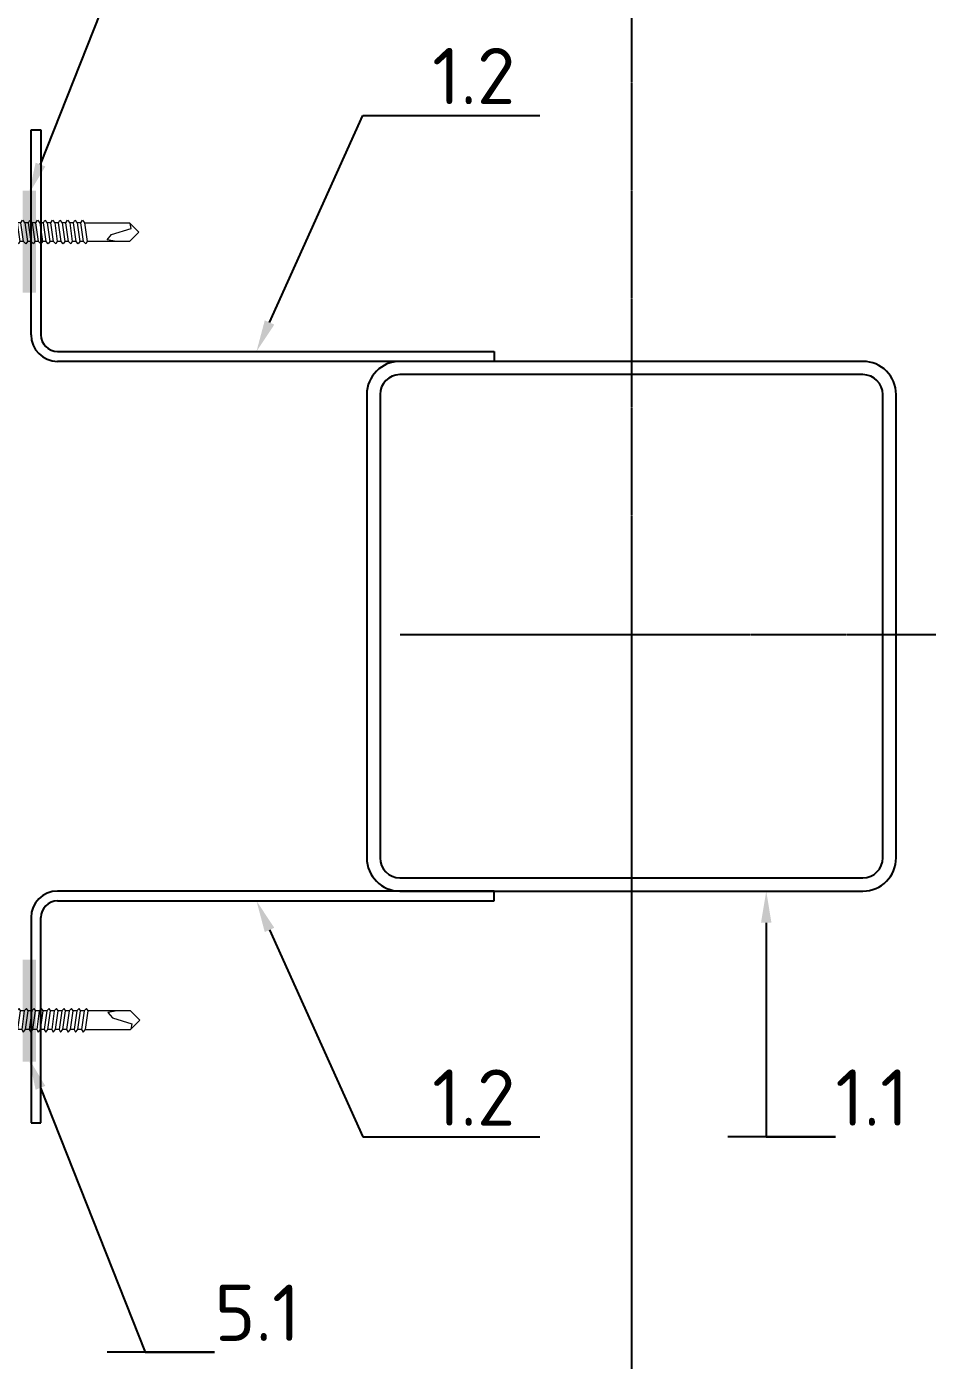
# Model space of a CAD drawing. Header units: millimetres. Extents: x -3689 to 2883575, y -702957 to -604547.
# Drawn here: x 2871198.7 to 2871471, y -669003.9 to -668601 of the extents above; entities that cross this region are included whole.
import ezdxf
from ezdxf import colors
from ezdxf.entities.mleader import LeaderData, LeaderLine
from ezdxf.math import Vec2, Vec3

# ---------------------------------------------------------------- set-up
doc = ezdxf.new("R2010")
doc.units = ezdxf.units.MM
doc.linetypes.add('CENTER', pattern=[50.800000000000004, 31.75, -6.35, 6.35, -6.35])
for name, color, linetype in [('A-FLOR-IDEN', 14, 'Continuous'), ('S-GRID', 133, 'CENTER'), ('S-METL', 14, 'Continuous'), ('S-WALL-PATT', 181, 'Continuous')]:
    doc.layers.add(name, color=color, linetype=linetype)
doc.styles.add('ЕСКД', font='isocpeur.ttf')

# ---------------------------------------------------------------- blocks, each defined once
blk = doc.blocks.new('*U700')
at = {"color": 0, "lineweight": 0, "ltscale": 10}
for p, q in [((0.9999999999995483, 10.75821146399544), (-1.578047253216045e-13, 3.758211464021094)), ((1.999999999999548, 10.75821146399548), (0.9999999999995483, 10.75821146399544)), ((0.9999999999995483, 10.75821146399544), (1.000000000000452, -10.75821146399535)), ((2.000000000000452, -10.75821146399531), (1.999999999999548, 10.75821146399548)), ((4.999999999999596, 9.625768151993025), (1.999999999999596, 9.625768151992899)), ((1.999999999999596, 9.625768151992899), (2.000000000000404, -9.625768151992732)), ((5.000000000000404, -9.625768151992606), (4.999999999999596, 9.625768151993025)), ((-1.000000000000214, 5.095994904011563), (-6.200000000000213, 5.095994904011344)), ((-6.200000000000213, 5.095994904011344), (-6.199999999999785, -5.095994904011865)), ((-2.853031142658489e-13, 6.794659872000921), (-1.000000000000285, 6.794659872000879)), ((-1.000000000000285, 6.794659872000879), (-0.9999999999997147, -6.794659872000962)), ((-0.9999999999997861, -5.095994904011646), (-1.000000000000214, 5.095994904011563)), ((2.853031142658489e-13, -6.794659872000921), (-2.853031142658489e-13, 6.794659872000921)), ((-1.000000000000119, 2.831108280006405), (-6.200000000000118, 2.831108280006187)), ((5.960699671339194, 2.831108280006697), (4.999999999999881, 2.831108280006657)), ((5.960699671339194, 2.831108280006697), (6.413676996087806, 3.623818598440535)), ((6.75340998968594, -2.831108279977059), (5.960699671339194, 2.831108280006697)), ((6.413676996087806, 3.623818598440535), (7.093142983283565, 2.831108280006745)), ((7.093142983283565, 2.831108280006745), (7.885853301688519, -2.831108279977012)), ((8.225586295286144, 2.831108280006792), (7.093142983283565, 2.831108280006745)), ((8.225586295286144, 2.831108280006792), (7.093142983283565, 2.831108280006745)), ((8.225586295286144, 2.831108280006792), (8.678563620122066, 3.623818598440631)), ((9.018296613720201, -2.831108279976964), (8.225586295286144, 2.831108280006792)), ((8.678563620122066, 3.623818598440631), (9.358029607317826, 2.83110828000684)), ((9.358029607317826, 2.83110828000684), (10.15073992572278, -2.831108279976917)), ((10.49047291932041, 2.831108280006887), (9.358029607317826, 2.83110828000684)), ((10.49047291932041, 2.831108280006887), (9.358029607317826, 2.831108280006839)), ((10.49047291932041, 2.831108280006887), (10.94345024406902, 3.623818598440726)), ((11.28318323772536, -2.831108279976869), (10.49047291932041, 2.831108280006887)), ((10.94345024406902, 3.623818598440726), (11.62291623132298, 2.831108280006935)), ((11.62291623132298, 2.831108280006935), (12.41562654969883, -2.831108279976822)), ((12.75535954329646, 2.831108280006982), (11.62291623126478, 2.831108280006935)), ((12.75535954329646, 2.831108280006983), (11.62291623132298, 2.831108280006935)), ((12.75535954329646, 2.831108280006982), (13.20833686810328, 3.623818598440821)), ((13.54806986170141, -2.831108279976774), (12.75535954329646, 2.831108280006982)), ((13.20833686810328, 3.623818598440821), (13.88780285529904, 2.83110828000703)), ((13.88780285529904, 2.83110828000703), (14.68051317370399, -2.831108279976727)), ((15.02024616730162, 2.831108280007077), (13.88780285529904, 2.83110828000703)), ((15.02024616730162, 2.831108280007078), (13.88780285529904, 2.83110828000703)), ((15.02024616730162, 2.831108280007077), (15.47322349210843, 3.623818598440916)), ((15.81295648570657, -2.831108279976679), (15.02024616730162, 2.831108280007077)), ((15.47322349210843, 3.623818598440916), (16.1526894793042, 2.831108280007125)), ((16.1526894793042, 2.831108280007125), (16.94539979768004, -2.831108279976632)), ((17.28513279133588, 2.831108280007173), (16.1526894793042, 2.831108280007125)), ((17.28513279133588, 2.831108280007173), (16.1526894793042, 2.831108280007126)), ((17.28513279133588, 2.831108280007173), (17.73811011608449, 3.623818598441011)), ((18.07784310968262, -2.831108279976584), (17.28513279133588, 2.831108280007173)), ((17.73811011608449, 3.623818598441011), (18.41757610328025, 2.83110828000722)), ((18.41757610328025, 2.83110828000722), (19.2102864216852, -2.831108279976537)), ((19.55001941528283, 2.831108280007268), (18.41757610328025, 2.83110828000722)), ((19.55001941528283, 2.831108280007268), (18.41757610328025, 2.831108280007221)), ((19.55001941528283, 2.831108280007268), (20.00299674011875, 3.623818598441106)), ((20.34272973371688, -2.831108279976489), (19.55001941528283, 2.831108280007268)), ((20.00299674011875, 3.623818598441106), (20.68246272731451, 2.831108280007316)), ((20.68246272731451, 2.831108280007316), (21.47517304571946, -2.831108279976441)), ((21.81490603931709, 2.831108280007363), (20.68246272731451, 2.831108280007316)), ((104.5005885280032, 2.83110828001226), (20.68246272731451, 2.831108280007316)), ((104.5005885280032, 2.83110828001226), (104.9535658528391, 3.623818598446098)), ((105.2932988464372, -2.831108279971497), (104.5005885280032, 2.83110828001226)), ((104.9535658528391, 3.623818598446098), (105.6330318400348, 2.831108280012307)), ((105.6330318400348, 2.831108280012307), (106.4257421584398, -2.83110827997145)), ((106.7654751520374, 2.831108280012355), (105.6330318400348, 2.831108280012307)), ((106.7654751520956, 2.831108280012355), (107.2184524768442, 3.623818598446193)), ((107.5581854704424, -2.831108279971402), (106.7654751520956, 2.831108280012355)), ((107.2184524768442, 3.623818598446193), (107.89791846404, 2.831108280012402)), ((107.89791846404, 2.831108280012402), (108.690628782445, -2.831108279971355)), ((109.0303617760426, 2.83110828001245), (107.89791846404, 2.831108280012402)), ((109.0303617760426, 2.83110828001245), (109.4833391008785, 3.623818598446288)), ((109.8230720944767, -2.831108279971307), (109.0303617760426, 2.83110828001245)), ((109.4833391008785, 3.623818598446288), (110.1628050880743, 2.831108280012497)), ((110.1628050880743, 2.831108280012497), (110.9555154064792, -2.831108279971259)), ((111.2952484000768, 2.831108280012545), (110.1628050880743, 2.831108280012497)), ((111.2952484000768, 2.831108280012545), (111.7482257248255, 3.623818598446383)), ((112.0879587184818, -2.831108279971212), (111.2952484000768, 2.831108280012545)), ((111.7482257248255, 3.623818598446383), (112.4276917120794, 2.831108280012592)), ((112.4276917120794, 2.831108280012592), (113.2204020304553, -2.831108279971164)), ((113.5601350240529, 2.83110828001264), (112.4276917120212, 2.831108280012592)), ((113.5601350240529, 2.83110828001264), (114.0131123488597, 3.623818598446478)), ((114.3528453424579, -2.831108279971117), (113.5601350240529, 2.83110828001264)), ((114.0131123488597, 3.623818598446478), (114.6925783360555, 2.831108280012687)), ((114.6925783360555, 2.831108280012687), (115.4852886544604, -2.831108279971069)), ((115.8250216480581, 2.831108280012735), (114.6925783360555, 2.831108280012687)), ((115.8250216480581, 2.831108280012735), (116.2779989728649, 3.623818598446573)), ((116.617731966463, -2.831108279971022), (115.8250216480581, 2.831108280012735)), ((116.2779989728649, 3.623818598446573), (116.9574649600606, 2.831108280012782)), ((116.9574649600606, 2.831108280012782), (117.7501752784365, -2.831108279970974)), ((118.0899082720923, 2.83110828001283), (116.9574649600606, 2.831108280012782)), ((118.0899082720923, 2.83110828001283), (118.5428855968409, 3.623818598446668)), ((118.8826185904391, -2.831108279970927), (118.0899082720923, 2.83110828001283)), ((118.5428855968409, 3.623818598446668), (119.2223515840367, 2.831108280012878)), ((119.2223515840367, 2.831108280012878), (120.0150619024417, -2.831108279970879)), ((120.3547948960393, 2.831108280012925), (119.2223515840367, 2.831108280012878)), ((120.3547948960393, 2.831108280012925), (120.8077722208752, 3.623818598446763)), ((121.1475052144733, -2.831108279970831), (120.3547948960393, 2.831108280012925)), ((120.8077722208752, 3.623818598446763), (121.4872382080709, 2.831108280012973)), ((121.4872382080709, 2.831108280012973), (122.2799485264759, -2.831108279970784)), ((122.6196815200735, 2.83110828001302), (121.4872382080709, 2.831108280012973)), ((122.6196815200735, 2.83110828001302), (123.0726588448221, 3.623818598446859)), ((123.4123918384203, -2.831108279970736), (122.6196815200735, 2.83110828001302)), ((123.0726588448221, 3.623818598446859), (123.7521248320179, 2.831108280013068)), ((123.7521248320179, 2.831108280013068), (124.5448351504519, -2.831108279970689)), ((124.8845681440496, 2.831108280013115), (123.7521248320179, 2.831108280013068)), ((124.8845681440496, 2.831108280013114), (125.3375454687982, 3.623818598446953)), ((125.6772784623963, -2.831108279970642), (124.8845681440496, 2.831108280013114)), ((125.3375454687982, 3.623818598446953), (126.017011455994, 2.831108280013162)), ((126.017011455994, 2.831108280013162), (126.8097217743989, -2.831108279970595)), ((127.1494547679966, 2.831108280013209), (126.017011455994, 2.831108280013162)), ((127.1494547679966, 2.831108280013209), (127.6024320928325, 3.623818598447048)), ((127.9421650864306, -2.831108279970547), (127.1494547679966, 2.831108280013209)), ((127.6024320928325, 3.623818598447048), (128.2818980800282, 2.831108280013257)), ((128.2818980800282, 2.831108280013257), (129.0746083984332, -2.8311082799705)), ((129.4143413920308, 2.831108280013305), (128.2818980800282, 2.831108280013257)), ((129.4143413920308, 2.831108280013305), (129.8673187167794, 3.623818598447143)), ((130.2070517104358, -2.831108279970452), (129.4143413920308, 2.831108280013305)), ((129.8673187167794, 3.623818598447143), (130.5467847040334, 2.831108280013352)), ((130.5467847040334, 2.831108280013352), (131.3394950224092, -2.831108279970405)), ((131.6792280160069, 2.8311082800134), (130.5467847039752, 2.831108280013352)), ((131.6792280160069, 2.8311082800134), (132.1322053408137, 3.623818598447238)), ((132.4719383344118, -2.831108279970357), (131.6792280160069, 2.8311082800134)), ((132.1322053408137, 3.623818598447238), (132.8116713280095, 2.831108280013447)), ((132.8116713280095, 2.831108280013447), (133.6043816464144, -2.83110827997031)), ((133.944114640012, 2.831108280013495), (132.8116713280095, 2.831108280013447)), ((133.944114640012, 2.831108280013495), (134.3970919648189, 3.623818598447333)), ((134.736824958417, -2.831108279970262), (133.944114640012, 2.831108280013495)), ((134.3970919648189, 3.623818598447333), (135.0765579520146, 2.831108280013543)), ((135.0765579520146, 2.831108280013543), (135.8692682703904, -2.831108279970214)), ((136.2090012640463, 2.83110828001359), (135.0765579520146, 2.831108280013543)), ((136.2090012640463, 2.83110828001359), (136.6619785887949, 3.623818598447428)), ((137.001711582393, -2.831108279970167), (136.2090012640463, 2.83110828001359)), ((136.6619785887949, 3.623818598447428), (137.3414445759907, 2.831108280013638)), ((137.3414445759907, 2.831108280013638), (138.1341548943956, -2.831108279970119)), ((138.4738878879932, 2.831108280013685), (137.3414445759907, 2.831108280013638)), ((138.4738878879932, 2.831108280013685), (138.9268652128292, 3.623818598447524)), ((139.2665982064273, -2.831108279970072), (138.4738878879932, 2.831108280013685)), ((138.9268652128292, 3.623818598447524), (139.6063312000249, 2.831108280013733)), ((139.6063312000249, 2.831108280013733), (140.3990415184299, -2.831108279970024)), ((140.7387745120275, 2.83110828001378), (139.6063312000249, 2.831108280013733)), ((140.7387745120275, 2.83110828001378), (141.1917518367761, 3.623818598447619)), ((141.5314848303742, -2.831108279969976), (140.7387745120275, 2.83110828001378)), ((141.1917518367761, 3.623818598447619), (141.8712178239719, 2.831108280013828)), ((141.8712178239719, 2.831108280013828), (142.6639281424059, -2.831108279969929)), ((143.0036611360036, 2.831108280013875), (141.8712178239719, 2.831108280013828)), ((143.0036611360036, 2.831108280013875), (143.4566384608104, 3.623818598447714)), ((143.7963714544085, -2.831108279969881), (143.0036611360036, 2.831108280013875)), ((143.4566384608104, 3.623818598447714), (144.1361044480061, 2.831108280013923)), ((144.1361044480061, 2.831108280013923), (144.9288147664111, -2.831108279969834)), ((145.2685477600087, 2.83110828001397), (144.1361044480061, 2.831108280013923)), ((145.2685477600087, 2.83110828001397), (145.7215250848446, 3.623818598447809)), ((146.0612580784428, -2.831108279969786), (145.2685477600087, 2.83110828001397)), ((145.7215250848446, 3.623818598447809), (146.4009910720404, 2.831108280014018)), ((146.4009910720404, 2.831108280014018), (147.1937013903871, -2.831108279969739)), ((147.5334343839848, 2.831108280014065), (146.4009910720404, 2.831108280014018)), ((147.533434384043, 2.831108280014065), (147.9864117087916, 3.623818598447904)), ((148.3261447023897, -2.831108279969691), (147.533434384043, 2.831108280014065)), ((147.9864117087916, 3.623818598447904), (148.6658776959873, 2.831108280014113)), ((148.6658776959873, 2.831108280014113), (149.4585880144214, -2.831108279969644)), ((149.798321008019, 2.831108280014161), (148.6658776959873, 2.831108280014113)), ((149.798321008019, 2.831108280014161), (150.2512983328259, 3.623818598447999)), ((150.591031326424, -2.831108279969596), (149.798321008019, 2.831108280014161)), ((150.2512983328259, 3.623818598447999), (150.9307643200216, 2.831108280014208)), ((150.9307643200216, 2.831108280014208), (151.7234746384266, -2.831108279969548)), ((152.0632076320242, 2.831108280014256), (150.9307643200216, 2.831108280014208)), ((152.0632076320242, 2.831108280014256), (152.5161849568019, 3.623818598448094)), ((152.8559179504, -2.831108279969501), (152.0632076320242, 2.831108280014256)), ((152.5161849568019, 3.623818598448094), (153.1956509439977, 2.831108280014303)), ((153.1956509439977, 2.831108280014303), (153.9883612624026, -2.831108279969453)), ((154.3280942560002, 2.831108280014351), (153.1956509439977, 2.831108280014303)), ((154.3280942560002, 2.831108280014351), (154.7810715808071, 3.623818598448189)), ((155.1208045744052, -2.831108279969406), (154.3280942560002, 2.831108280014351)), ((154.7810715808071, 3.623818598448189), (155.4605375680028, 2.831108280014398)), ((155.4605375680028, 2.831108280014398), (156.2532478864078, -2.831108279969358)), ((156.5929808800054, 2.831108280014446), (155.4605375680028, 2.831108280014398)), ((156.5929808800054, 2.831108280014446), (157.0459582048413, 3.623818598448284)), ((157.3856911984394, -2.831108279969311), (156.5929808800054, 2.831108280014446)), ((157.0459582048413, 3.623818598448284), (157.7254241920371, 2.831108280014493)), ((157.7254241920371, 2.831108280014493), (158.518134510442, -2.831108279969263)), ((158.8578675040397, 2.831108280014541), (157.7254241920371, 2.831108280014493)), ((158.8578675040397, 2.831108280014541), (159.3108448287883, 3.623818598448379)), ((159.6505778223864, -2.831108279969216), (158.8578675040397, 2.831108280014541)), ((159.3108448287883, 3.623818598448379), (159.990310815984, 2.831108280014588)), ((159.990310815984, 2.831108280014588), (160.7830211344181, -2.831108279969168)), ((161.1227541280157, 2.831108280014636), (159.990310815984, 2.831108280014588)), ((161.1227541280157, 2.831108280014636), (161.5757314528225, 3.623818598448474)), ((161.9154644464207, -2.831108279969121), (161.1227541280157, 2.831108280014636)), ((161.5757314528225, 3.623818598448474), (162.2551974400183, 2.831108280014683)), ((162.2551974400183, 2.831108280014683), (163.0479077584232, -2.831108279969073)), ((163.3876407520209, 2.831108280014731), (162.2551974400183, 2.831108280014683)), ((163.3876407520209, 2.831108280014731), (163.8406180767986, 3.623818598448569)), ((164.1803510703967, -2.831108279969026), (163.3876407520209, 2.831108280014731)), ((163.8406180767986, 3.623818598448569), (164.5200840639943, 2.831108280014779)), ((164.5200840639943, 2.831108280014779), (165.3127943823993, -2.831108279968978)), ((165.6525273759969, 2.831108280014826), (164.5200840639943, 2.831108280014779)), ((165.6525273759969, 2.831108280014826), (166.1055047008037, 3.623818598448664)), ((166.4452376944019, -2.83110827996893), (165.6525273759969, 2.831108280014826)), ((166.1055047008037, 3.623818598448664), (166.7849706879995, 2.831108280014874)), ((166.7849706879995, 2.831108280014874), (167.5776810064336, -2.831108279968883)), ((167.9174140000312, 2.831108280014921), (166.7849706879995, 2.831108280014874)), ((167.9174140000312, 2.831108280014921), (168.370391324838, 3.62381859844876)), ((168.7101243184361, -2.831108279968835), (167.9174140000312, 2.831108280014921)), ((168.370391324838, 3.62381859844876), (169.0498573120338, 2.831108280014969)), ((169.0498573120338, 2.831108280014969), (169.8425676303805, -2.831108279968788)), ((170.1823006239781, 2.831108280015016), (169.0498573120338, 2.831108280014969)), ((170.1823006240363, 2.831108280015016), (170.6352779488141, 3.623818598448855)), ((170.9750109424122, -2.83110827996874), (170.1823006240363, 2.831108280015016)), ((170.6352779488141, 3.623818598448855), (171.3147439360098, 2.831108280015064)), ((171.3147439360098, 2.831108280015064), (172.1074542544148, -2.831108279968693)), ((172.4471872480124, 2.831108280015112), (171.3147439360098, 2.831108280015064)), ((172.4471872480124, 2.831108280015112), (172.9001645728192, 3.62381859844895)), ((173.2398975664173, -2.831108279968645), (172.4471872480124, 2.831108280015112)), ((172.9001645728192, 3.62381859844895), (173.579630560015, 2.831108280015159)), ((173.5796305600149, 2.831108280015159), (187.1689503039877, 2.83110828001573)), ((173.579630560015, 2.831108280015159), (174.3723408784199, -2.831108279968598)), ((181.733222406422, -0.6794659872012241), (187.6219276287947, 1.132443311997329)), ((187.168891720008, 2.83110828001573), (190, 1.699364696006077e-11)), ((190, 1.699364696006077e-11), (187.1688917200664, -2.83110827996806)), ((187.6219276287947, 1.132443311997329), (187.310505717999, 2.689552866004499)), ((-0.9999999999998811, -2.831108279977385), (-6.19999999999988, -2.831108279977603)), ((1.578047253205254e-13, -3.758211463995394), (1.000000000000452, -10.75821146399535)), ((6.75340998968594, -2.831108279977058), (5.000000000000119, -2.831108279977132)), ((7.432875976881695, -3.510574267172757), (6.75340998968594, -2.831108279977059)), ((7.885853301688519, -2.831108279977012), (7.432875976881695, -3.510574267172757)), ((9.018296613720201, -2.831108279976964), (7.885853301688519, -2.831108279977012)), ((9.018296613720201, -2.831108279976963), (7.885853301688519, -2.831108279977011)), ((9.697762600915956, -3.510574267172662), (9.018296613720201, -2.831108279976964)), ((10.15073992572278, -2.831108279976917), (9.697762600915956, -3.510574267172662)), ((11.28318323766715, -2.831108279976869), (10.15073992572278, -2.831108279976917)), ((11.28318323772536, -2.831108279976868), (10.15073992572278, -2.831108279976916)), ((11.96264922492111, -3.510574267172567), (11.28318323772536, -2.831108279976869)), ((12.41562654969883, -2.831108279976822), (11.96264922492111, -3.510574267172567)), ((13.54806986170141, -2.831108279976774), (12.41562654969883, -2.831108279976822)), ((13.54806986170141, -2.831108279976773), (12.41562654969883, -2.83110827997682)), ((14.22753584889717, -3.510574267172472), (13.54806986170141, -2.831108279976774)), ((14.68051317370399, -2.831108279976727), (14.22753584889717, -3.510574267172472)), ((15.81295648570657, -2.831108279976679), (14.68051317370399, -2.831108279976727)), ((15.81295648570657, -2.831108279976678), (14.68051317370399, -2.831108279976725)), ((16.49242247290232, -3.510574267172377), (15.81295648570657, -2.831108279976679)), ((16.94539979768004, -2.831108279976632), (16.49242247290232, -3.510574267172377)), ((18.07784310968262, -2.831108279976584), (16.94539979768004, -2.831108279976632)), ((18.07784310968262, -2.831108279976584), (16.94539979768004, -2.831108279976631)), ((18.75730909687838, -3.510574267172282), (18.07784310968262, -2.831108279976584)), ((19.2102864216852, -2.831108279976537), (18.75730909687838, -3.510574267172282)), ((20.34272973371688, -2.831108279976489), (19.2102864216852, -2.831108279976537)), ((20.34272973371688, -2.831108279976489), (19.2102864216852, -2.831108279976536)), ((21.02219572091264, -3.510574267172187), (20.34272973371688, -2.831108279976489)), ((21.47517304571946, -2.831108279976441), (21.02219572091264, -3.510574267172187)), ((105.2932988464372, -2.831108279971498), (21.47517304571946, -2.831108279976441)), ((105.972764833633, -3.510574267167195), (105.2932988464372, -2.831108279971497)), ((106.4257421584398, -2.83110827997145), (105.972764833633, -3.510574267167195)), ((107.5581854703842, -2.831108279971402), (106.4257421584398, -2.83110827997145)), ((108.2376514576382, -3.5105742671671), (107.5581854704424, -2.831108279971402)), ((108.690628782445, -2.831108279971355), (108.2376514576382, -3.5105742671671)), ((109.8230720944767, -2.831108279971307), (108.690628782445, -2.831108279971355)), ((110.5025380816724, -3.510574267167005), (109.8230720944767, -2.831108279971307)), ((110.9555154064792, -2.831108279971259), (110.5025380816724, -3.510574267167005)), ((112.0879587184236, -2.831108279971212), (110.9555154064792, -2.831108279971259)), ((112.7674247056776, -3.51057426716691), (112.0879587184818, -2.831108279971212)), ((113.2204020304553, -2.831108279971164), (112.7674247056776, -3.51057426716691)), ((114.3528453424579, -2.831108279971117), (113.2204020304553, -2.831108279971164)), ((115.0323113296536, -3.510574267166815), (114.3528453424579, -2.831108279971117)), ((115.4852886544604, -2.831108279971069), (115.0323113296536, -3.510574267166815)), ((116.617731966463, -2.831108279971022), (115.4852886544604, -2.831108279971069)), ((117.2971979536588, -3.510574267166719), (116.617731966463, -2.831108279971022)), ((117.7501752784365, -2.831108279970974), (117.2971979536588, -3.510574267166719)), ((118.8826185904391, -2.831108279970927), (117.7501752784365, -2.831108279970974)), ((119.5620845776348, -3.510574267166624), (118.8826185904391, -2.831108279970927)), ((120.0150619024417, -2.831108279970879), (119.5620845776348, -3.510574267166624)), ((121.1475052144733, -2.831108279970831), (120.0150619024417, -2.831108279970879)), ((121.8269712016691, -3.510574267166529), (121.1475052144733, -2.831108279970831)), ((122.2799485264759, -2.831108279970784), (121.8269712016691, -3.510574267166529)), ((123.4123918384203, -2.831108279970736), (122.2799485264759, -2.831108279970784)), ((124.0918578256743, -3.510574267166434), (123.4123918384203, -2.831108279970736)), ((124.5448351504519, -2.831108279970689), (124.0918578256743, -3.510574267166434)), ((125.6772784623963, -2.831108279970641), (124.5448351504519, -2.831108279970689)), ((126.3567444495921, -3.51057426716634), (125.6772784623963, -2.831108279970642)), ((126.8097217743989, -2.831108279970595), (126.3567444495921, -3.51057426716634)), ((127.9421650864306, -2.831108279970547), (126.8097217743989, -2.831108279970595)), ((128.6216310736264, -3.510574267166245), (127.9421650864306, -2.831108279970547)), ((129.0746083984332, -2.8311082799705), (128.6216310736264, -3.510574267166245)), ((130.2070517103776, -2.831108279970452), (129.0746083984332, -2.8311082799705)), ((130.8865176976315, -3.51057426716615), (130.2070517104358, -2.831108279970452)), ((131.3394950224092, -2.831108279970405), (130.8865176976315, -3.51057426716615)), ((132.4719383344118, -2.831108279970357), (131.3394950224092, -2.831108279970405)), ((133.1514043216076, -3.510574267166055), (132.4719383344118, -2.831108279970357)), ((133.6043816464144, -2.83110827997031), (133.1514043216076, -3.510574267166055)), ((134.736824958417, -2.831108279970262), (133.6043816464144, -2.83110827997031)), ((135.4162909456127, -3.51057426716596), (134.736824958417, -2.831108279970262)), ((135.8692682703904, -2.831108279970214), (135.4162909456127, -3.51057426716596)), ((137.001711582393, -2.831108279970167), (135.8692682703904, -2.831108279970214)), ((137.6811775695888, -3.510574267165865), (137.001711582393, -2.831108279970167)), ((138.1341548943956, -2.831108279970119), (137.6811775695888, -3.510574267165865)), ((139.2665982064273, -2.831108279970072), (138.1341548943956, -2.831108279970119)), ((139.946064193623, -3.51057426716577), (139.2665982064273, -2.831108279970072)), ((140.3990415184299, -2.831108279970024), (139.946064193623, -3.51057426716577)), ((141.5314848303742, -2.831108279969976), (140.3990415184299, -2.831108279970024)), ((142.2109508176282, -3.510574267165675), (141.5314848303742, -2.831108279969976)), ((142.6639281424059, -2.831108279969929), (142.2109508176282, -3.510574267165675)), ((143.7963714544085, -2.831108279969881), (142.6639281424059, -2.831108279969929)), ((144.4758374416043, -3.51057426716558), (143.7963714544085, -2.831108279969881)), ((144.9288147664111, -2.831108279969834), (144.4758374416043, -3.51057426716558)), ((146.0612580784428, -2.831108279969786), (144.9288147664111, -2.831108279969834)), ((146.7407240656385, -3.510574267165484), (146.0612580784428, -2.831108279969786)), ((147.1937013903871, -2.831108279969739), (146.7407240656385, -3.510574267165484)), ((148.3261447023897, -2.831108279969691), (147.1937013903871, -2.831108279969739)), ((149.0056106895855, -3.510574267165389), (148.3261447023897, -2.831108279969691)), ((149.4585880144214, -2.831108279969644), (149.0056106895855, -3.510574267165389)), ((150.591031326424, -2.831108279969596), (149.4585880144214, -2.831108279969644)), ((151.2704973136197, -3.510574267165294), (150.591031326424, -2.831108279969596)), ((151.7234746384266, -2.831108279969548), (151.2704973136197, -3.510574267165294)), ((152.8559179504, -2.831108279969501), (151.7234746384266, -2.831108279969548)), ((153.5353839376249, -3.510574267165199), (152.8559179504, -2.831108279969501)), ((153.9883612624026, -2.831108279969453), (153.5353839376249, -3.510574267165199)), ((155.1208045744052, -2.831108279969406), (153.9883612624026, -2.831108279969453)), ((155.8002705616009, -3.510574267165104), (155.1208045744052, -2.831108279969406)), ((156.2532478864078, -2.831108279969358), (155.8002705616009, -3.510574267165104)), ((157.3856911984394, -2.831108279969311), (156.2532478864078, -2.831108279969358)), ((158.0651571856352, -3.510574267165009), (157.3856911984394, -2.831108279969311)), ((158.518134510442, -2.831108279969263), (158.0651571856352, -3.510574267165009)), ((159.6505778223864, -2.831108279969216), (158.5181345103838, -2.831108279969263)), ((160.3300438095822, -3.510574267164914), (159.6505778223864, -2.831108279969216)), ((160.7830211344181, -2.831108279969168), (160.3300438095822, -3.510574267164914)), ((161.9154644464207, -2.831108279969121), (160.7830211344181, -2.831108279969168)), ((162.5949304336164, -3.510574267164818), (161.9154644464207, -2.831108279969121)), ((163.0479077584232, -2.831108279969073), (162.5949304336164, -3.510574267164818)), ((164.1803510703967, -2.831108279969026), (163.0479077584232, -2.831108279969073)), ((164.8598170576507, -3.510574267164723), (164.1803510703967, -2.831108279969026)), ((165.3127943823993, -2.831108279968978), (164.8598170576507, -3.510574267164723)), ((166.4452376944019, -2.83110827996893), (165.3127943823993, -2.831108279968978)), ((167.1247036815976, -3.510574267164628), (166.4452376944019, -2.83110827996893)), ((167.5776810064336, -2.831108279968883), (167.1247036815976, -3.510574267164628)), ((168.7101243184361, -2.831108279968835), (167.5776810064336, -2.831108279968883)), ((169.3895903056319, -3.510574267164533), (168.7101243184361, -2.831108279968835)), ((169.8425676303805, -2.831108279968788), (169.3895903056319, -3.510574267164533)), ((170.9750109424122, -2.83110827996874), (169.8425676303805, -2.831108279968788)), ((171.6544769296079, -3.510574267164438), (170.9750109424122, -2.83110827996874)), ((172.1074542544148, -2.831108279968693), (171.6544769296079, -3.510574267164438)), ((173.2398975664173, -2.831108279968645), (172.1074542544148, -2.831108279968693)), ((173.9193635536131, -3.510574267164343), (173.2398975664173, -2.831108279968645)), ((174.3723408784199, -2.831108279968598), (173.9193635536131, -3.510574267164343)), ((187.1689503040461, -2.83110827996806), (174.3723408784199, -2.831108279968598)), ((180.3742904320306, -2.264886624010712), (181.733222406422, -0.6794659872012241)), ((183.2053987120226, -2.831108279968227), (180.3742904320306, -2.264886624010712)), ((-6.199999999999785, -5.095994904011865), (-0.9999999999997861, -5.095994904011646)), ((-0.9999999999997147, -6.794659872000962), (2.853031142658489e-13, -6.794659872000921)), ((1.000000000000452, -10.75821146399535), (2.000000000000452, -10.75821146399531)), ((2.000000000000404, -9.625768151992732), (5.000000000000404, -9.625768151992606))]:
    blk.add_line(p, q, dxfattribs=at)

msp = doc.modelspace()

# ---------------------------------------------------------------- hatches: boundary and pattern name
at = {"layer": 'S-WALL-PATT', "lineweight": 0, "ltscale": 10}
h = msp.add_hatch(color=256, dxfattribs=at)
h.dxf.hatch_style = 1
h.paths.add_polyline_path([(2871201.57859473, -668650.5851282607), (2871197.546229456, -668650.5851282607), (2871197.546229456, -668681.4063855945), (2871201.57859473, -668681.4063855945)])
h = msp.add_hatch(color=256, dxfattribs=at)
h.dxf.hatch_style = 1
h.paths.add_polyline_path([(2871201.57859473, -668913.68985398), (2871197.546229456, -668913.68985398), (2871197.546229456, -668882.8685966461), (2871201.57859473, -668882.8685966461)])

# ---------------------------------------------------------------- linework, layer by layer
at = {"layer": 'S-GRID', "ltscale": 0.01}
for p, q in [((2871381.536837421, -668503.6987013014), (2871381.536837421, -669139.6596037624)), ((2871311.578765172, -668784.6161753803), (2871827.477124349, -668784.6161753803))]:
    msp.add_line(p, q, dxfattribs=at)
at = {"layer": 'S-METL'}
for p, q in [((2871200.036837421, -668694.1383046458), (2871200.036837421, -668632.1383075224)), ((2871200.036837421, -668632.1383075224), (2871203.036837421, -668632.1383075224)), ((2871203.036837421, -668632.1383075224), (2871203.036837421, -668694.1383046458)), ((2871208.036837421, -668699.1383046458), (2871340.036837421, -668699.1383075224)), ((2871340.036837421, -668699.1383075224), (2871340.036837421, -668702.1383075224)), ((2871340.036837421, -668702.1383075224), (2871208.036837421, -668702.1383046458)), ((2871451.536837421, -668702.1374911203), (2871311.536837421, -668702.1374911203)), ((2871451.536837421, -668706.1374911203), (2871311.536837421, -668706.1374911203)), ((2871301.536837421, -668712.1374911203), (2871301.536837421, -668852.1374911203)), ((2871305.536837421, -668712.1374911203), (2871305.536837421, -668852.1374911203)), ((2871457.536837421, -668852.1374911203), (2871457.536837421, -668712.1374911203)), ((2871461.536837421, -668852.1374911203), (2871461.536837421, -668712.1374911203)), ((2871311.536837421, -668858.1374911203), (2871451.536837421, -668858.1374911203)), ((2871340.036837421, -668862.1366747181), (2871208.036837421, -668862.1366775949)), ((2871311.536837421, -668862.1374911203), (2871451.536837421, -668862.1374911203)), ((2871340.036837421, -668865.1366747181), (2871340.036837421, -668862.1366747181)), ((2871208.036837421, -668865.1366775949), (2871340.036837421, -668865.1366747181)), ((2871200.036837421, -668870.1366775949), (2871200.036837421, -668932.1366747181)), ((2871203.036837421, -668932.1366747181), (2871203.036837421, -668870.1366775949)), ((2871200.036837421, -668932.1366747181), (2871203.036837421, -668932.1366747181))]:
    msp.add_line(p, q, dxfattribs=at)
for centre, radius, start, end in [((2871208.036837421, -668694.1383046457), 8.000000000058208, 180, 270), ((2871208.036837421, -668694.1383046458), 4.999999999941792, 180, 270), ((2871311.536837421, -668712.1374911203), 10, 90, 180), ((2871451.536837421, -668712.1374911203), 10, 0, 90), ((2871311.536837421, -668712.1374911203), 6, 90, 180), ((2871451.536837421, -668712.1374911203), 6, 0, 90), ((2871311.536837421, -668852.1374911203), 10, 180, 270), ((2871311.536837421, -668852.1374911203), 6, 180, 270), ((2871451.536837421, -668852.1374911203), 10, 270, 0), ((2871451.536837421, -668852.1374911203), 6, 270, 0), ((2871208.036837421, -668870.1366775949), 8.000000000058208, 90, 180), ((2871208.036837421, -668870.1366775947), 4.999999999941792, 90, 180)]:
    msp.add_arc(centre, radius, start, end, dxfattribs=at)

# ---------------------------------------------------------------- block references
msp.add_blockref('*U700', (2871042.665454381, -668663.1383060841), dxfattribs=at)
at = {"layer": 'S-METL', "xscale": -1, "rotation": 180}
msp.add_blockref('*U700', (2871042.884886474, -668901.1366761564), dxfattribs=at)

# ---------------------------------------------------------------- leaders
at = {"layer": 'A-FLOR-IDEN'}
ml = msp.add_multileader_mtext('Standard', dxfattribs=at)
ml.set_content('5.1', color=256, style='ЕСКД')
ml.set_leader_properties()
ml.build(insert=Vec2(0, 0))
ml.multileader.update_dxf_attribs({"text_left_attachment_type": 6, "text_right_attachment_type": 6, "dogleg_length": 20.96987534605703, "arrow_head_size": 9.600000000000001})
ctx = ml.context
ctx.base_point, ctx.char_height, ctx.arrow_head_size, ctx.landing_gap_size, ctx.plane_origin, ctx.plane_x_axis, ctx.plane_y_axis = Vec3(2871255.512277373, -668562.8147325851), 17, 9.600000000000001, 0, Vec3(2871378.539756706, -668626.0991778405), Vec3(1, 2.258681448315656e-12), Vec3(-2.258681448315656e-12, 1)
ctx.left_attachment, ctx.right_attachment = 6, 6
notes = []
notes.append((ctx, [(1, (1, 1, 0), (2871234.542402027, -668562.8147325851), (1, 2.258681448315656e-12), 20.96987534605703, [(0, [(2871199.348820888, -668651.6006257377)], 0, [])])]))
ctx.mtext.insert, ctx.mtext.text_direction, ctx.mtext.rotation, ctx.mtext.defined_height, ctx.mtext.flow_direction = Vec3(2871255.512277373, -668542.4147325851), Vec3(1, 2.258882650657248e-12), 2.258882650657248e-12, 125.4088915666272, 5
ml = msp.add_multileader_mtext('Standard', dxfattribs=at)
ml.set_content('1.2', color=256, style='ЕСКД')
ml.set_leader_properties()
ml.build(insert=Vec2(0, 0))
ml.multileader.update_dxf_attribs({"text_left_attachment_type": 6, "text_right_attachment_type": 6, "dogleg_length": 20.96987534605703, "arrow_head_size": 9.600000000000001})
ctx = ml.context
ctx.base_point, ctx.char_height, ctx.arrow_head_size, ctx.landing_gap_size, ctx.plane_origin, ctx.plane_x_axis, ctx.plane_y_axis = Vec3(2871321.306181873, -668627.830954636), 17, 9.600000000000001, 0, Vec3(2871441.122454911, -668602.4196142989), Vec3(1, 2.258681448315656e-12), Vec3(-2.258681448315656e-12, 1)
ctx.left_attachment, ctx.right_attachment = 6, 6
notes.append((ctx, [(1, (1, 1, 0), (2871300.336306527, -668627.830954636), (1, 2.258681448315656e-12), 20.96987534605703, [(0, [(2871268.190317786, -668699.1383058713)], 0, [])])]))
ctx.mtext.insert, ctx.mtext.text_direction, ctx.mtext.rotation, ctx.mtext.width, ctx.mtext.flow_direction = Vec3(2871321.306181873, -668607.430954636), Vec3(1, 2.258882650657248e-12), 2.258882650657248e-12, 77.51149692218215, 5
ml = msp.add_multileader_mtext('Standard', dxfattribs=at)
ml.set_content('1.1', color=256, style='ЕСКД')
ml.set_leader_properties()
ml.build(insert=Vec2(0, 0))
ml.multileader.update_dxf_attribs({"text_left_attachment_type": 6, "text_right_attachment_type": 6, "dogleg_length": 20.96987534605703, "arrow_head_size": 9.600000000000001})
ctx = ml.context
ctx.base_point, ctx.char_height, ctx.arrow_head_size, ctx.landing_gap_size, ctx.plane_origin, ctx.plane_x_axis, ctx.plane_y_axis = Vec3(2871443.222221759, -668936.4440276045), 17, 9.600000000000001, 0, Vec3(2871563.038494796, -668961.8553679417), Vec3(1, -2.258681448315656e-12), Vec3(2.258681448315656e-12, 1)
ctx.left_attachment, ctx.right_attachment = 6, 6
notes.append((ctx, [(1, (1, 1, 0), (2871422.252346413, -668936.4440276045), (1, -2.258681448315656e-12), 20.96987534605703, [(0, [(2871422.300393049, -668862.1374911203)], 0, [])])]))
ctx.mtext.insert, ctx.mtext.text_direction, ctx.mtext.rotation, ctx.mtext.width, ctx.mtext.flow_direction = Vec3(2871443.222221759, -668916.0440276045), Vec3(1, -2.258882650657248e-12), 6.283185307177328, 77.51149692218215, 5
ml = msp.add_multileader_mtext('Standard', dxfattribs=at)
ml.set_content('1.2', color=256, style='ЕСКД')
ml.set_leader_properties()
ml.build(insert=Vec2(0, 0))
ml.multileader.update_dxf_attribs({"text_left_attachment_type": 6, "text_right_attachment_type": 6, "dogleg_length": 20.96987534605703, "arrow_head_size": 9.600000000000001})
ctx = ml.context
ctx.base_point, ctx.char_height, ctx.arrow_head_size, ctx.landing_gap_size, ctx.plane_origin, ctx.plane_x_axis, ctx.plane_y_axis = Vec3(2871321.306181873, -668936.4440276045), 17, 9.600000000000001, 0, Vec3(2871441.122454911, -668961.8553679417), Vec3(1, -2.258681448315656e-12), Vec3(2.258681448315656e-12, 1)
ctx.left_attachment, ctx.right_attachment = 6, 6
notes.append((ctx, [(1, (1, 1, 0), (2871300.336306527, -668936.4440276045), (1, -2.258681448315656e-12), 20.96987534605703, [(0, [(2871268.190317786, -668865.1366763694)], 0, [])])]))
ctx.mtext.insert, ctx.mtext.text_direction, ctx.mtext.rotation, ctx.mtext.width, ctx.mtext.flow_direction = Vec3(2871321.306181873, -668916.0440276045), Vec3(1, -2.258882650657248e-12), 6.283185307177328, 77.51149692218215, 5
ml = msp.add_multileader_mtext('Standard', dxfattribs=at)
ml.set_content('5.1', color=256, style='ЕСКД')
ml.set_leader_properties()
ml.build(insert=Vec2(0, 0))
ml.multileader.update_dxf_attribs({"text_left_attachment_type": 6, "text_right_attachment_type": 6, "dogleg_length": 20.96987534605703, "arrow_head_size": 9.600000000000001})
ctx = ml.context
ctx.base_point, ctx.char_height, ctx.arrow_head_size, ctx.landing_gap_size, ctx.plane_origin, ctx.plane_x_axis, ctx.plane_y_axis = Vec3(2871255.512277373, -669001.4602496554), 17, 9.600000000000001, 0, Vec3(2871378.539756706, -668938.1758044001), Vec3(1, -2.258681448315656e-12), Vec3(2.258681448315656e-12, 1)
ctx.left_attachment, ctx.right_attachment = 6, 6
notes.append((ctx, [(1, (1, 1, 0), (2871234.542402027, -669001.4602496554), (1, -2.258681448315656e-12), 20.96987534605703, [(0, [(2871199.348820888, -668912.674356503)], 0, [])])]))
ctx.mtext.insert, ctx.mtext.text_direction, ctx.mtext.rotation, ctx.mtext.defined_height, ctx.mtext.flow_direction = Vec3(2871255.512277373, -668981.0602496554), Vec3(1, -2.258882650657248e-12), 6.283185307177328, 125.4088915666272, 5
for ctx, leaders in notes:
    for number, flags, end, landing, length, lines in leaders:
        leader = LeaderData()
        leader.index, (leader.has_last_leader_line, leader.has_dogleg_vector, leader.attachment_direction) = number, flags
        leader.last_leader_point, leader.dogleg_vector, leader.dogleg_length = Vec3(end), Vec3(landing), length
        for number, points, colour, breaks in lines:
            line = LeaderLine()
            line.index, line.vertices, line.color, line.breaks = number, Vec3.list(points), colors.encode_raw_color(colour), breaks
            leader.lines.append(line)
        ctx.leaders.append(leader)

doc.saveas('drawing.dxf')
